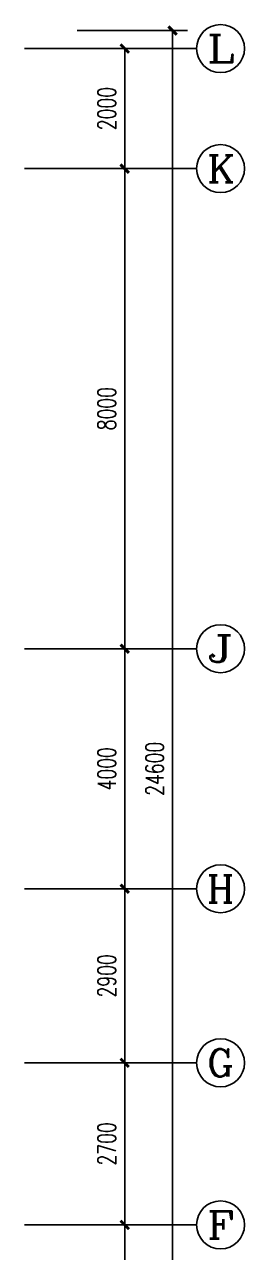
# Model space of a CAD drawing. Extents: x 190999 to 918899, y -200814 to 215286.
# Drawn here: x 285812 to 289485, y 87408 to 107867 of the extents above; entities that cross this region are included whole.
import ezdxf
from ezdxf.enums import TextEntityAlignment as Align

# ---------------------------------------------------------------- set-up
doc = ezdxf.new("R2010")
doc.units = 0
doc.header["$LTSCALE"] = 1000
doc.header["$MEASUREMENT"] = 0
doc.layers.get('Defpoints').update_dxf_attribs({"color": 1})
doc.layers.add('AXIS', color=3, linetype='Continuous')
doc.layers.add('AXIS_TEXT', color=7, linetype='Continuous')
doc.styles.add('_TCH_AXIS', font='COMPLEX', dxfattribs={"bigfont": 'GBCBIG'})
doc.styles.add('COMPLEX', font='COMPLEX')
doc.styles.add('DIM_FONT', font='SIMPLEX', dxfattribs={"width": 0.7, "bigfont": 'GBCBIG'})
doc.dimstyles.new('DIMN', dxfattribs={"dimtxt": 300, "dimasz": 100, "dimexe": 250, "dimexo": 300, "dimgap": 150, "dimtad": 1, "dimdec": 0, "dimzin": 0, "dimdsep": 46, "dimtxsty": 'DIM_FONT', "dimblk": 'ARCHTICK', "dimcen": 0.09, "dimclrt": 7, "dimazin": 2, "dimtfac": 1, "dimtdec": 0, "dimtix": 1, "dimtmove": 2, "dimatfit": 3, "dimfxl": 0, "dimtolj": 1, "dimtzin": 0, "dimarcsym": 0})

# ---------------------------------------------------------------- blocks, each defined once
blk = doc.blocks.new('_ArchTick')
at = {"const_width": 0.5}
blk.add_lwpolyline([(-0.7, -0.7), (0.7, 0.7)], dxfattribs=at)
blk = doc.blocks.new('*D163')
at = {"layer": 'AXIS', "color": 0, "lineweight": -2}
for p, q in [((286690, 107467), (287735, 107467)), ((287485, 105467), (287485, 107467)), ((286690, 105467), (287735, 105467))]:
    blk.add_line(p, q, dxfattribs=at)
at = {"layer": 'Defpoints', "color": 0}
for p in [(286390, 107467), (287485, 107467), (286390, 105467)]:
    blk.add_point(p, dxfattribs=at)
at = {"layer": 'AXIS', "color": 0, "lineweight": -2, "xscale": 100, "yscale": 100, "zscale": 100}
for p, rotation in [((287485, 107467), 90), ((287485, 105467), 270)]:
    blk.add_blockref('_ArchTick', p, dxfattribs=dict(at, rotation=rotation))
at = {"layer": 'AXIS', "color": 7, "insert": (287185, 106467), "char_height": 300, "attachment_point": 5, "rotation": 90, "style": 'DIM_FONT'}
blk.add_mtext('\\A1;2000', dxfattribs=at)
blk = doc.blocks.new('*D164')
at = {"layer": 'AXIS', "color": 0, "lineweight": -2}
for p, q in [((286690, 105467), (287735, 105467)), ((287485, 97467), (287485, 105467)), ((286690, 97467), (287735, 97467))]:
    blk.add_line(p, q, dxfattribs=at)
at = {"layer": 'Defpoints', "color": 0}
for p in [(286390, 105467), (287485, 105467), (286390, 97467)]:
    blk.add_point(p, dxfattribs=at)
at = {"layer": 'AXIS', "color": 0, "lineweight": -2, "xscale": 100, "yscale": 100, "zscale": 100}
for p, rotation in [((287485, 105467), 90), ((287485, 97467), 270)]:
    blk.add_blockref('_ArchTick', p, dxfattribs=dict(at, rotation=rotation))
at = {"layer": 'AXIS', "color": 7, "insert": (287185, 101467), "char_height": 300, "attachment_point": 5, "rotation": 90, "style": 'DIM_FONT'}
blk.add_mtext('\\A1;8000', dxfattribs=at)
blk = doc.blocks.new('*D165')
at = {"layer": 'AXIS', "color": 0, "lineweight": -2}
for p, q in [((286690, 97467), (287735, 97467)), ((287485, 93467), (287485, 97467)), ((286690, 93467), (287735, 93467))]:
    blk.add_line(p, q, dxfattribs=at)
at = {"layer": 'Defpoints', "color": 0}
for p in [(286390, 97467), (287485, 97467), (286390, 93467)]:
    blk.add_point(p, dxfattribs=at)
at = {"layer": 'AXIS', "color": 0, "lineweight": -2, "xscale": 100, "yscale": 100, "zscale": 100}
for p, rotation in [((287485, 97467), 90), ((287485, 93467), 270)]:
    blk.add_blockref('_ArchTick', p, dxfattribs=dict(at, rotation=rotation))
at = {"layer": 'AXIS', "color": 7, "insert": (287185, 95467), "char_height": 300, "attachment_point": 5, "rotation": 90, "style": 'DIM_FONT'}
blk.add_mtext('\\A1;4000', dxfattribs=at)
blk = doc.blocks.new('*D166')
at = {"layer": 'AXIS', "color": 0, "lineweight": -2}
for p, q in [((286690, 93467), (287735, 93467)), ((287485, 90567), (287485, 93467)), ((286690, 90567), (287735, 90567))]:
    blk.add_line(p, q, dxfattribs=at)
at = {"layer": 'Defpoints', "color": 0}
for p in [(286390, 93467), (287485, 93467), (286390, 90567)]:
    blk.add_point(p, dxfattribs=at)
at = {"layer": 'AXIS', "color": 0, "lineweight": -2, "xscale": 100, "yscale": 100, "zscale": 100}
for p, rotation in [((287485, 93467), 90), ((287485, 90567), 270)]:
    blk.add_blockref('_ArchTick', p, dxfattribs=dict(at, rotation=rotation))
at = {"layer": 'AXIS', "color": 7, "insert": (287185, 92017), "char_height": 300, "attachment_point": 5, "rotation": 90, "style": 'DIM_FONT'}
blk.add_mtext('\\A1;2900', dxfattribs=at)
blk = doc.blocks.new('*D167')
at = {"layer": 'AXIS', "color": 0, "lineweight": -2}
for p, q in [((286690, 90567), (287735, 90567)), ((287485, 87867), (287485, 90567)), ((286690, 87867), (287735, 87867))]:
    blk.add_line(p, q, dxfattribs=at)
at = {"layer": 'Defpoints', "color": 0}
for p in [(286390, 90567), (287485, 90567), (286390, 87867)]:
    blk.add_point(p, dxfattribs=at)
at = {"layer": 'AXIS', "color": 0, "lineweight": -2, "xscale": 100, "yscale": 100, "zscale": 100}
for p, rotation in [((287485, 90567), 90), ((287485, 87867), 270)]:
    blk.add_blockref('_ArchTick', p, dxfattribs=dict(at, rotation=rotation))
at = {"layer": 'AXIS', "color": 7, "insert": (287185, 89217), "char_height": 300, "attachment_point": 5, "rotation": 90, "style": 'DIM_FONT'}
blk.add_mtext('\\A1;2700', dxfattribs=at)
blk = doc.blocks.new('*D168')
at = {"layer": 'AXIS', "color": 0, "lineweight": -2}
for p, q in [((286690, 87867), (287735, 87867)), ((287485, 85467), (287485, 87867)), ((286690, 85467), (287735, 85467))]:
    blk.add_line(p, q, dxfattribs=at)
at = {"layer": 'Defpoints', "color": 0}
for p in [(286390, 87867), (287485, 87867), (286390, 85467)]:
    blk.add_point(p, dxfattribs=at)
at = {"layer": 'AXIS', "color": 0, "lineweight": -2, "xscale": 100, "yscale": 100, "zscale": 100}
for p, rotation in [((287485, 87867), 90), ((287485, 85467), 270)]:
    blk.add_blockref('_ArchTick', p, dxfattribs=dict(at, rotation=rotation))
at = {"layer": 'AXIS', "color": 7, "insert": (287185, 86667), "char_height": 300, "attachment_point": 5, "rotation": 90, "style": 'DIM_FONT'}
blk.add_mtext('\\A1;2400', dxfattribs=at)
blk = doc.blocks.new('*D172')
at = {"layer": 'AXIS', "color": 0, "lineweight": -2}
for p, q in [((286690, 107767), (288535, 107767)), ((288285, 83167), (288285, 107767)), ((286690, 83167), (288535, 83167))]:
    blk.add_line(p, q, dxfattribs=at)
at = {"layer": 'Defpoints', "color": 0}
for p in [(286390, 107767), (288285, 107767), (286390, 83167)]:
    blk.add_point(p, dxfattribs=at)
at = {"layer": 'AXIS', "color": 0, "lineweight": -2, "xscale": 100, "yscale": 100, "zscale": 100}
for p, rotation in [((288285, 107767), 90), ((288285, 83167), 270)]:
    blk.add_blockref('_ArchTick', p, dxfattribs=dict(at, rotation=rotation))
at = {"layer": 'AXIS', "color": 7, "insert": (287985, 95467), "char_height": 300, "attachment_point": 5, "rotation": 90, "style": 'DIM_FONT'}
blk.add_mtext('\\A1;24600', dxfattribs=at)
blk = doc.blocks.new('_AXISO')
blk.add_circle((0, 0), 0.5)
at = {"layer": 'AXIS_TEXT', "style": 'COMPLEX', "width": 1.041667}
blk.add_attdef('A', text='', height=0.56, dxfattribs=at).set_placement((-0.25, -0.28), (0.25, -0.28), align=Align.FIT)

msp = doc.modelspace()

# ---------------------------------------------------------------- linework, layer by layer
at = {"layer": 'AXIS'}
for p, q in [((285811.6, 107467.4), (288684.6, 107467.4)), ((285811.6, 105467.4), (288684.6, 105467.4)), ((285811.6, 97467.4), (288684.6, 97467.4)), ((285811.6, 93467.4), (288684.6, 93467.4)), ((285811.6, 90567.4), (288684.6, 90567.4)), ((285811.6, 87867.4), (288684.6, 87867.4))]:
    msp.add_line(p, q, dxfattribs=at)

# ---------------------------------------------------------------- block references
ref = msp.add_blockref('_AXISO', (289084.6, 107467.4), dxfattribs=dict(at, xscale=800, yscale=800, zscale=800))
ref.add_attrib('A', 'L', dxfattribs={"layer": 'AXIS_TEXT', "height": 452.5, "style": '_TCH_AXIS', "width": 1.4}).set_placement((288858.3, 107241.1), (289310.9, 107241.1), align=Align.FIT)
ref = msp.add_blockref('_AXISO', (289084.6, 105467.4), dxfattribs=dict(at, xscale=800, yscale=800, zscale=800))
ref.add_attrib('A', 'K', dxfattribs={"layer": 'AXIS_TEXT', "height": 452.5, "style": '_TCH_AXIS', "width": 1.105263}).set_placement((288858.3, 105241.1), (289310.9, 105241.1), align=Align.FIT)
ref = msp.add_blockref('_AXISO', (289084.6, 97467.4), dxfattribs=dict(at, xscale=800, yscale=800, zscale=800))
ref.add_attrib('A', 'J', dxfattribs={"layer": 'AXIS_TEXT', "height": 452.5, "style": '_TCH_AXIS', "width": 1.909091}).set_placement((288858.3, 97241.1), (289310.9, 97241.1), align=Align.FIT)
ref = msp.add_blockref('_AXISO', (289084.6, 93467.4), dxfattribs=dict(at, xscale=800, yscale=800, zscale=800))
ref.add_attrib('A', 'H', dxfattribs={"layer": 'AXIS_TEXT', "height": 452.5, "style": '_TCH_AXIS', "width": 1.05}).set_placement((288858.3, 93241.1), (289310.9, 93241.1), align=Align.FIT)
ref = msp.add_blockref('_AXISO', (289084.6, 90567.4), dxfattribs=dict(at, xscale=800, yscale=800, zscale=800))
ref.add_attrib('A', 'G', dxfattribs={"layer": 'AXIS_TEXT', "height": 452.5, "style": '_TCH_AXIS', "width": 1.166667}).set_placement((288858.3, 90341.1), (289310.9, 90341.1), align=Align.FIT)
ref = msp.add_blockref('_AXISO', (289084.6, 87867.4), dxfattribs=dict(at, xscale=800, yscale=800, zscale=800))
ref.add_attrib('A', 'F', dxfattribs={"layer": 'AXIS_TEXT', "height": 452.5, "style": '_TCH_AXIS', "width": 1.3125}).set_placement((288858.3, 87641.1), (289310.9, 87641.1), align=Align.FIT)

# ---------------------------------------------------------------- dimensions: what is measured, and where the dimension line sits
for p1, p2, distance, picture, middle in [((286390.1, 83167.4), (286390.1, 107767.4), -1894.4, '*D172', (287984.6, 95467.4)), ((286390.1, 105467.4), (286390.1, 107467.4), -1094.4, '*D163', (287184.6, 106467.4)), ((286390.1, 97467.4), (286390.1, 105467.4), -1094.4, '*D164', (287184.6, 101467.4)), ((286390.1, 93467.4), (286390.1, 97467.4), -1094.4, '*D165', (287184.6, 95467.4)), ((286390.1, 90567.4), (286390.1, 93467.4), -1094.4, '*D166', (287184.6, 92017.4)), ((286390.1, 87867.4), (286390.1, 90567.4), -1094.4, '*D167', (287184.6, 89217.4)), ((286390.1, 85467.4), (286390.1, 87867.4), -1094.4, '*D168', (287184.6, 86667.4))]:
    dim = msp.add_aligned_dim(p1=p1, p2=p2, distance=distance, dimstyle='DIMN', dxfattribs=at)
    dim.commit()
    dim.dimension.update_dxf_attribs({"geometry": picture, "text_midpoint": middle})

doc.saveas('drawing.dxf')
